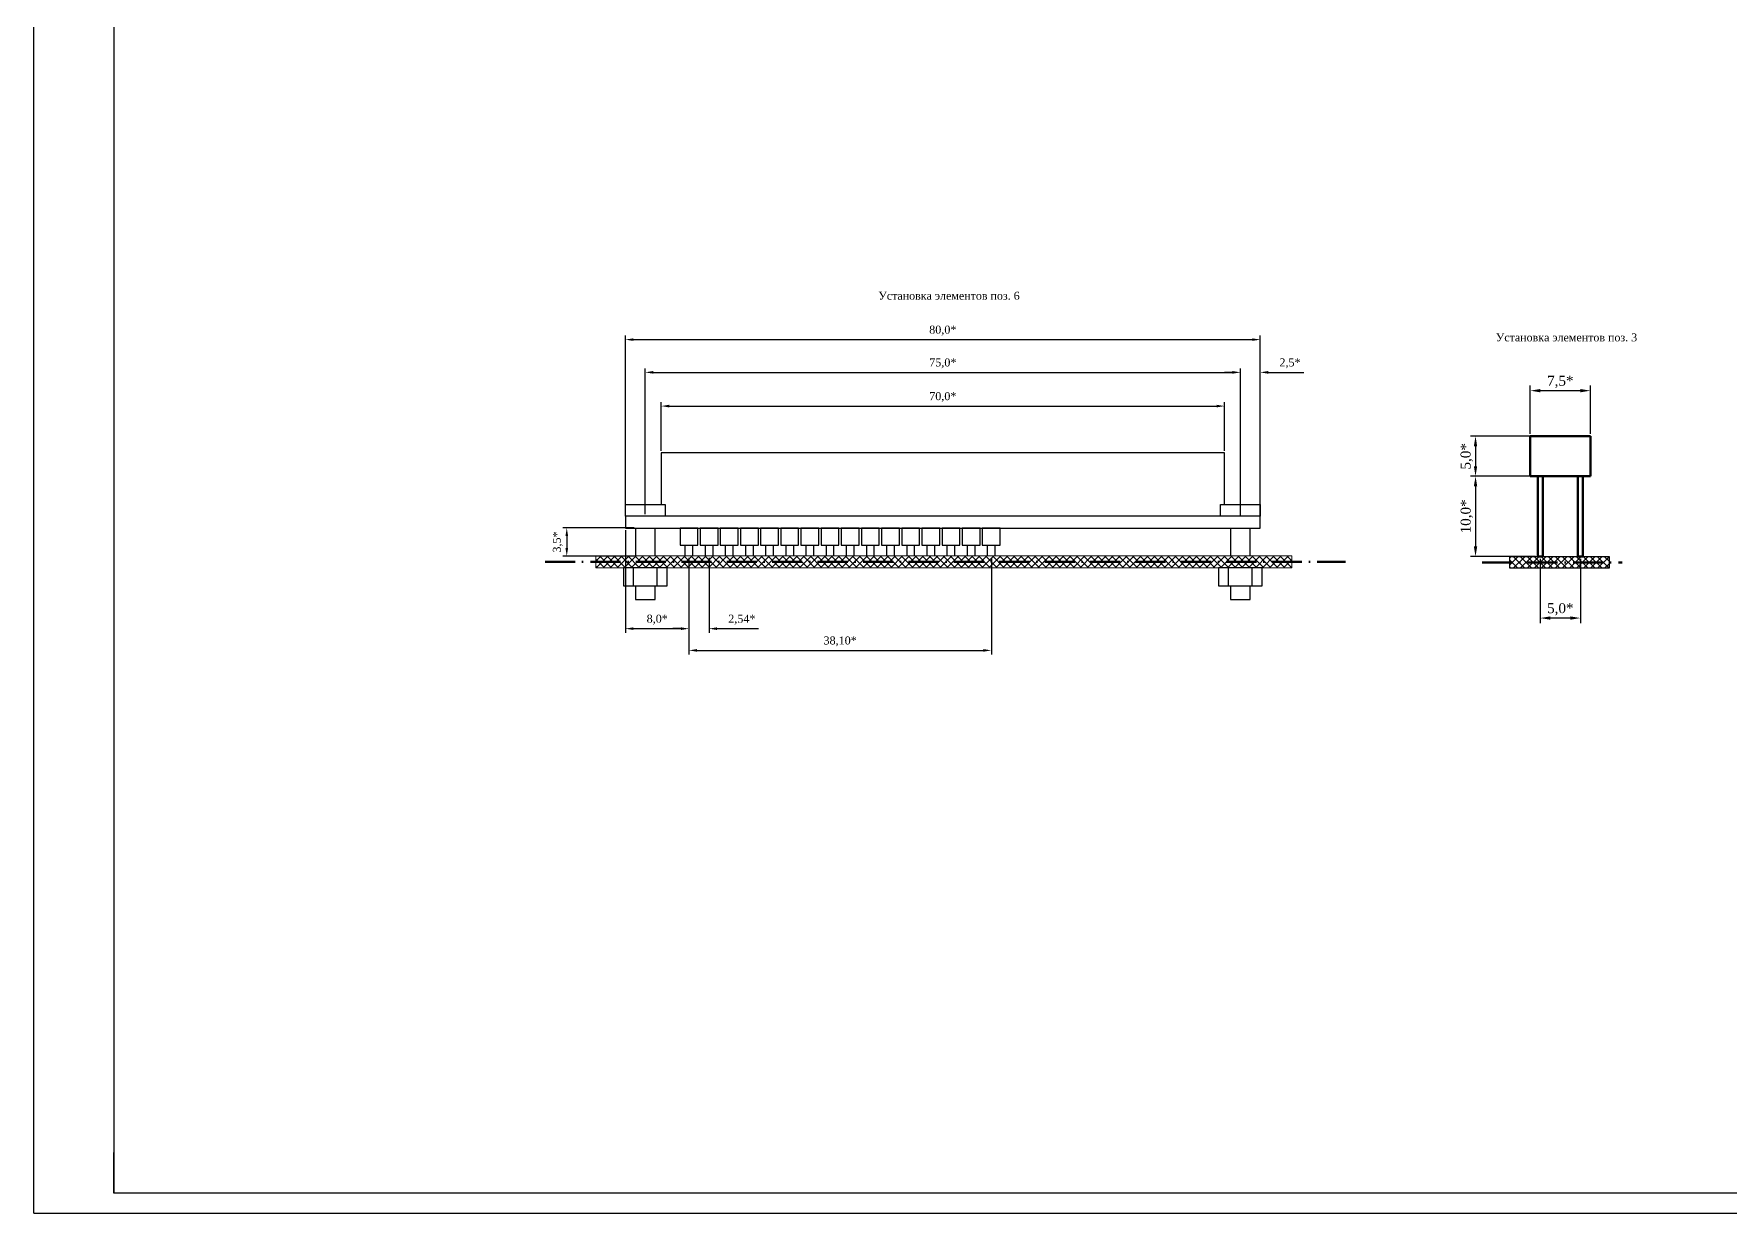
# Model space of a CAD drawing. Header units: millimetres. Extents: x 10 to 851, y 10 to 604.
# Drawn here: x 10 to 433.9, y 10 to 304.5 of the extents above; entities that cross this region are included whole.
import ezdxf

# ---------------------------------------------------------------- set-up
doc = ezdxf.new("R2010")
doc.units = ezdxf.units.MM
doc.header["$LTSCALE"] = 0.025
doc.linetypes.add('ACAD_ISO10W100', pattern=[18, 12, -3, 0, -3])
for name, color, linetype, lineweight in [('1 Plata', 7, 'Continuous', 25), ('5 Elem', 7, 'Continuous', 25), ('NEW SIZE', 7, 'Continuous', 9)]:
    doc.layers.add(name, color=color, linetype=linetype, lineweight=lineweight)
doc.styles.get("Standard").update_dxf_attribs({"font": 'times.ttf'})
doc.dimstyles.new('ISO-25', dxfattribs={"dimtxt": 2.5, "dimasz": 2.5, "dimexe": 1.25, "dimexo": 0.625, "dimtad": 1, "dimtxsty": 'Standard', "dimcen": 2.5, "dimadec": 0, "dimazin": 0, "dimtfac": 1, "dimtmove": 0, "dimatfit": 3, "dimfxl": 1, "dimarcsym": 0})
doc.dimstyles.get("Standard").update_dxf_attribs({"dimtxt": 0.18, "dimasz": 2, "dimexe": 0.18, "dimexo": 0.0625, "dimgap": 1.5, "dimtad": 1, "dimdec": 4, "dimzin": 0, "dimdsep": 46, "dimtxsty": 'Standard', "dimcen": 0.09, "dimadec": 0, "dimazin": 0, "dimtfac": 1, "dimtdec": 4, "dimtofl": 0, "dimtmove": 0, "dimatfit": 3, "dimfxl": 1, "dimtolj": 1, "dimtzin": 0, "dimarcsym": 0})

# ---------------------------------------------------------------- blocks, each defined once
blk = doc.blocks.new('*D80')
at = {"layer": 'Defpoints', "color": 0, "linetype": 'Continuous', "lineweight": 100, "transparency": 16777216}
for p in [(157.82, 181.05), (173.69, 174.11, 73.6), (173.69, 155.95)]:
    blk.add_point(p, dxfattribs=at)
at = {"layer": 'NEW SIZE', "color": 0, "linetype": 'Continuous', "lineweight": -2, "transparency": 16777216}
for p, q in [((157.82, 180.55), (157.82, 154.95)), ((173.69, 173.61), (173.69, 154.95)), ((159.82, 155.95), (171.69, 155.95))]:
    blk.add_line(p, q, dxfattribs=at)
at = {"layer": 'NEW SIZE', "color": 0, "linetype": 'Continuous', "lineweight": 100, "transparency": 16777216}
for points in [[(159.82, 156.29), (159.82, 155.62), (157.82, 155.95)], [(171.69, 156.29), (171.69, 155.62), (173.69, 155.95)]]:
    blk.add_solid(points, dxfattribs=at)
at = {"layer": 'NEW SIZE', "color": 0, "linetype": 'Continuous', "transparency": 16777216, "insert": (165.76, 158.2), "char_height": 2, "attachment_point": 5}
blk.add_mtext('\\A1;8,0*', dxfattribs=at)
blk = doc.blocks.new('*U76')
at = {"layer": '5 Elem', "lineweight": 30}
for p, q in [((-0.99, -0.74), (-0.99, -3.47)), ((0.99, -3.47), (0.99, -0.74))]:
    blk.add_line(p, q, dxfattribs=at)
blk.add_lwpolyline([(2.23, 3.47), (-2.23, 3.47), (-2.23, -0.74), (2.23, -0.74)], close=True, dxfattribs=at)
blk = doc.blocks.new('*U77')
at = {"layer": '5 Elem', "color": 0, "linetype": 'ByBlock', "lineweight": -2, "transparency": 16777216}
for p in [(0, 0), (5.04, 0), (10.07, 0), (15.11, 0), (20.14, 0), (25.18, 0), (30.22, 0), (35.25, 0), (40.29, 0), (45.33, 0), (50.36, 0), (55.4, 0), (60.43, 0), (65.47, 0), (70.51, 0), (75.54, 0)]:
    blk.add_blockref('*U76', p, dxfattribs=at)
blk = doc.blocks.new('*D81')
at = {"layer": 'Defpoints', "color": 0, "lineweight": 100, "transparency": 16777216}
for p in [(173.69, 174.11), (178.72, 174.11), (178.72, 155.95)]:
    blk.add_point(p, dxfattribs=at)
at = {"layer": 'NEW SIZE', "color": 0, "lineweight": -2, "transparency": 16777216}
for p, q in [((173.69, 173.61), (173.69, 154.95)), ((178.72, 173.61), (178.72, 154.95)), ((171.69, 155.95), (169.69, 155.95)), ((180.72, 155.95), (191.1, 155.95))]:
    blk.add_line(p, q, dxfattribs=at)
at = {"layer": 'NEW SIZE', "color": 0, "lineweight": 100, "transparency": 16777216}
for points in [[(171.69, 156.29), (171.69, 155.62), (173.69, 155.95)], [(180.72, 156.29), (180.72, 155.62), (178.72, 155.95)]]:
    blk.add_solid(points, dxfattribs=at)
at = {"layer": 'NEW SIZE', "color": 0, "transparency": 16777216, "insert": (186.91, 158.2), "char_height": 2, "attachment_point": 5}
blk.add_mtext('\\A1;2,54*', dxfattribs=at)
blk = doc.blocks.new('*D82')
at = {"layer": 'Defpoints', "color": 0, "lineweight": 100, "transparency": 16777216}
for p in [(307.52, 211.54), (166.75, 199.89), (307.52, 199.89)]:
    blk.add_point(p, dxfattribs=at)
at = {"layer": 'NEW SIZE', "color": 0, "lineweight": -2, "transparency": 16777216}
for p, q in [((166.75, 200.39), (166.75, 212.54)), ((307.52, 200.39), (307.52, 212.54)), ((168.75, 211.54), (305.52, 211.54))]:
    blk.add_line(p, q, dxfattribs=at)
at = {"layer": 'NEW SIZE', "color": 0, "lineweight": 100, "transparency": 16777216}
for points in [[(168.75, 211.87), (168.75, 211.2), (166.75, 211.54)], [(305.52, 211.87), (305.52, 211.2), (307.52, 211.54)]]:
    blk.add_solid(points, dxfattribs=at)
at = {"layer": 'NEW SIZE', "color": 0, "transparency": 16777216, "insert": (237.13, 213.78), "char_height": 2, "attachment_point": 5}
blk.add_mtext('\\A1;70,0*', dxfattribs=at)
blk = doc.blocks.new('*D83')
at = {"layer": 'Defpoints', "color": 0, "lineweight": 100, "transparency": 16777216}
for p in [(316.44, 228.14), (157.82, 184.03), (316.44, 184.03)]:
    blk.add_point(p, dxfattribs=at)
at = {"layer": 'NEW SIZE', "color": 0, "lineweight": -2, "transparency": 16777216}
for p, q in [((157.82, 184.53), (157.82, 229.14)), ((316.44, 184.53), (316.44, 229.14)), ((159.82, 228.14), (314.44, 228.14))]:
    blk.add_line(p, q, dxfattribs=at)
at = {"layer": 'NEW SIZE', "color": 0, "lineweight": 100, "transparency": 16777216}
for points in [[(159.82, 228.47), (159.82, 227.81), (157.82, 228.14)], [(314.44, 228.47), (314.44, 227.81), (316.44, 228.14)]]:
    blk.add_solid(points, dxfattribs=at)
at = {"layer": 'NEW SIZE', "color": 0, "transparency": 16777216, "insert": (237.13, 230.39), "char_height": 2, "attachment_point": 5}
blk.add_mtext('\\A1;80,0*', dxfattribs=at)
blk = doc.blocks.new('*D84')
at = {"layer": 'Defpoints', "color": 0, "lineweight": 100, "transparency": 16777216}
for p in [(316.44, 219.96), (311.49, 184.03), (316.44, 184.03)]:
    blk.add_point(p, dxfattribs=at)
at = {"layer": 'NEW SIZE', "color": 0, "lineweight": -2, "transparency": 16777216}
for p, q in [((309.49, 219.96), (307.49, 219.96)), ((311.49, 184.09), (311.49, 220.14)), ((316.44, 184.09), (316.44, 220.14)), ((318.44, 219.96), (327.34, 219.96))]:
    blk.add_line(p, q, dxfattribs=at)
at = {"layer": 'NEW SIZE', "color": 0, "lineweight": 100, "transparency": 16777216}
for points in [[(309.49, 220.3), (309.49, 219.63), (311.49, 219.96)], [(318.44, 220.3), (318.44, 219.63), (316.44, 219.96)]]:
    blk.add_solid(points, dxfattribs=at)
at = {"layer": 'NEW SIZE', "color": 0, "transparency": 16777216, "insert": (323.89, 222.21), "char_height": 2, "attachment_point": 5}
blk.add_mtext('\\A1;2,5*', dxfattribs=at)
blk = doc.blocks.new('*D85')
at = {"layer": 'Defpoints', "color": 0, "lineweight": 100, "transparency": 16777216}
for p in [(311.49, 219.96), (311.49, 187.25), (162.78, 184.03)]:
    blk.add_point(p, dxfattribs=at)
at = {"layer": 'NEW SIZE', "color": 0, "lineweight": -2, "transparency": 16777216}
for p, q in [((162.78, 184.53), (162.78, 220.96)), ((311.49, 187.75), (311.49, 220.96)), ((164.78, 219.96), (309.49, 219.96))]:
    blk.add_line(p, q, dxfattribs=at)
at = {"layer": 'NEW SIZE', "color": 0, "lineweight": 100, "transparency": 16777216}
for points in [[(164.78, 220.3), (164.78, 219.63), (162.78, 219.96)], [(309.49, 220.3), (309.49, 219.63), (311.49, 219.96)]]:
    blk.add_solid(points, dxfattribs=at)
at = {"layer": 'NEW SIZE', "color": 0, "transparency": 16777216, "insert": (237.13, 222.21), "char_height": 2, "attachment_point": 5}
blk.add_mtext('\\A1;75,0*', dxfattribs=at)
blk = doc.blocks.new('*D86')
at = {"layer": 'Defpoints', "color": 0, "lineweight": 100, "transparency": 16777216}
for p in [(173.69, 174.11), (249.26, 174.11), (249.26, 150.53)]:
    blk.add_point(p, dxfattribs=at)
at = {"layer": 'NEW SIZE', "color": 0, "lineweight": -2, "transparency": 16777216}
for p, q in [((173.69, 173.61), (173.69, 149.53)), ((249.26, 173.61), (249.26, 149.53)), ((175.69, 150.53), (247.26, 150.53))]:
    blk.add_line(p, q, dxfattribs=at)
at = {"layer": 'NEW SIZE', "color": 0, "lineweight": 100, "transparency": 16777216}
for points in [[(175.69, 150.86), (175.69, 150.19), (173.69, 150.53)], [(247.26, 150.86), (247.26, 150.19), (249.26, 150.53)]]:
    blk.add_solid(points, dxfattribs=at)
at = {"layer": 'NEW SIZE', "color": 0, "transparency": 16777216, "insert": (211.47, 152.77), "char_height": 2, "attachment_point": 5}
blk.add_mtext('\\A1;38,10*', dxfattribs=at)
blk = doc.blocks.new('*D87')
at = {"layer": 'Defpoints', "color": 0, "lineweight": 100, "transparency": 16777216}
for p in [(160.51, 181.1), (143.15, 174.09), (160.51, 174.09)]:
    blk.add_point(p, dxfattribs=at)
at = {"layer": 'NEW SIZE', "color": 0, "lineweight": -2, "transparency": 16777216}
for p, q in [((160.01, 181.1), (142.15, 181.1)), ((143.15, 179.1), (143.15, 176.09)), ((160.01, 174.09), (142.15, 174.09))]:
    blk.add_line(p, q, dxfattribs=at)
at = {"layer": 'NEW SIZE', "color": 0, "lineweight": 100, "transparency": 16777216}
for points in [[(142.82, 179.1), (143.49, 179.1), (143.15, 181.1)], [(142.82, 176.09), (143.49, 176.09), (143.15, 174.09)]]:
    blk.add_solid(points, dxfattribs=at)
at = {"layer": 'NEW SIZE', "color": 0, "transparency": 16777216, "insert": (140.91, 177.59), "char_height": 2, "attachment_point": 5, "rotation": 90}
blk.add_mtext('\\A1;3,5*', dxfattribs=at)
blk = doc.blocks.new('*D94')
at = {"layer": 'Defpoints', "color": 0, "linetype": 'Continuous', "lineweight": -2, "transparency": 16777216}
for p, q in [((386.44, 173.37), (386.44, 157.35)), ((396.44, 173.37), (396.44, 157.35)), ((393.94, 158.6), (388.94, 158.6))]:
    blk.add_line(p, q, dxfattribs=at)
at = {"layer": 'Defpoints', "color": 0, "linetype": 'Continuous', "lineweight": 100, "transparency": 16777216}
for p in [(386.44, 174), (396.44, 174), (386.44, 158.6)]:
    blk.add_point(p, dxfattribs=at)
for points in [[(388.94, 159.02), (388.94, 158.18), (386.44, 158.6)], [(393.94, 159.02), (393.94, 158.18), (396.44, 158.6)]]:
    blk.add_solid(points, dxfattribs=at)
at = {"layer": 'Defpoints', "color": 0, "linetype": 'Continuous', "lineweight": 100, "transparency": 16777216, "insert": (391.44, 160.78), "char_height": 2.5, "attachment_point": 5}
blk.add_mtext('5,0*', dxfattribs=at)
blk = doc.blocks.new('*D95')
at = {"layer": 'Defpoints', "color": 0, "linetype": 'Continuous', "lineweight": -2, "transparency": 16777216}
for p, q in [((383.94, 204.62), (383.94, 216.64)), ((398.94, 204.62), (398.94, 216.64)), ((386.44, 215.39), (396.44, 215.39))]:
    blk.add_line(p, q, dxfattribs=at)
at = {"layer": 'Defpoints', "color": 0, "linetype": 'Continuous', "lineweight": 100, "transparency": 16777216}
for p in [(398.94, 215.39), (383.94, 204), (398.94, 204)]:
    blk.add_point(p, dxfattribs=at)
for points in [[(386.44, 215.81), (386.44, 214.98), (383.94, 215.39)], [(396.44, 215.81), (396.44, 214.98), (398.94, 215.39)]]:
    blk.add_solid(points, dxfattribs=at)
at = {"layer": 'Defpoints', "color": 0, "linetype": 'Continuous', "lineweight": 100, "transparency": 16777216, "insert": (391.44, 217.57), "char_height": 2.5, "attachment_point": 5}
blk.add_mtext('7,5*', dxfattribs=at)
blk = doc.blocks.new('*D96')
at = {"layer": 'Defpoints', "color": 0, "linetype": 'Continuous', "lineweight": -2, "transparency": 16777216}
for p, q in [((385.21, 194), (369, 194)), ((370.25, 191.5), (370.25, 176.5)), ((385.21, 174), (369, 174))]:
    blk.add_line(p, q, dxfattribs=at)
at = {"layer": 'Defpoints', "color": 0, "linetype": 'Continuous', "lineweight": 100, "transparency": 16777216}
for p in [(385.84, 194), (370.25, 174), (385.84, 174)]:
    blk.add_point(p, dxfattribs=at)
for points in [[(369.83, 191.5), (370.67, 191.5), (370.25, 194)], [(369.83, 176.5), (370.67, 176.5), (370.25, 174)]]:
    blk.add_solid(points, dxfattribs=at)
at = {"layer": 'Defpoints', "color": 0, "linetype": 'Continuous', "lineweight": 100, "transparency": 16777216, "insert": (368.07, 184), "char_height": 2.5, "attachment_point": 5, "rotation": 90}
blk.add_mtext('10,0*', dxfattribs=at)
blk = doc.blocks.new('*D97')
at = {"layer": 'Defpoints', "color": 0, "linetype": 'Continuous', "lineweight": -2, "transparency": 16777216}
for p, q in [((398.31, 204), (369, 204)), ((370.25, 201.5), (370.25, 196.5)), ((398.31, 194), (369, 194))]:
    blk.add_line(p, q, dxfattribs=at)
at = {"layer": 'Defpoints', "color": 0, "linetype": 'Continuous', "lineweight": 100, "transparency": 16777216}
for p in [(398.94, 204), (370.25, 194), (398.94, 194)]:
    blk.add_point(p, dxfattribs=at)
for points in [[(369.83, 201.5), (370.66, 201.5), (370.25, 204)], [(369.83, 196.5), (370.66, 196.5), (370.25, 194)]]:
    blk.add_solid(points, dxfattribs=at)
at = {"layer": 'Defpoints', "color": 0, "linetype": 'Continuous', "lineweight": 100, "transparency": 16777216, "insert": (368.06, 199), "char_height": 2.5, "attachment_point": 5, "rotation": 90}
blk.add_mtext('5,0*', dxfattribs=at)
blk = doc.blocks.new('*D100')
at = {"color": 0, "linetype": 'Continuous', "lineweight": -2, "transparency": 16777216}
for p, q in [((398.31, 204), (369, 204)), ((370.25, 201.5), (370.25, 196.5)), ((398.31, 194), (369, 194))]:
    blk.add_line(p, q, dxfattribs=at)
at = {"color": 0, "linetype": 'Continuous', "lineweight": 100, "transparency": 16777216}
for points in [[(369.83, 201.5), (370.66, 201.5), (370.25, 204)], [(369.83, 196.5), (370.66, 196.5), (370.25, 194)]]:
    blk.add_solid(points, dxfattribs=at)
at = {"layer": 'Defpoints', "color": 0, "linetype": 'Continuous', "lineweight": 100, "transparency": 16777216}
for p in [(398.94, 204), (370.25, 194), (398.94, 194)]:
    blk.add_point(p, dxfattribs=at)
at = {"color": 0, "linetype": 'Continuous', "lineweight": 100, "transparency": 16777216, "insert": (368.06, 199), "char_height": 2.5, "attachment_point": 5, "rotation": 90}
blk.add_mtext('5,0*', dxfattribs=at)
blk = doc.blocks.new('*D101')
at = {"color": 0, "linetype": 'Continuous', "lineweight": -2, "transparency": 16777216}
for p, q in [((385.21, 194), (369, 194)), ((370.25, 191.5), (370.25, 176.5)), ((385.21, 174), (369, 174))]:
    blk.add_line(p, q, dxfattribs=at)
at = {"color": 0, "linetype": 'Continuous', "lineweight": 100, "transparency": 16777216}
for points in [[(369.83, 191.5), (370.67, 191.5), (370.25, 194)], [(369.83, 176.5), (370.67, 176.5), (370.25, 174)]]:
    blk.add_solid(points, dxfattribs=at)
at = {"layer": 'Defpoints', "color": 0, "linetype": 'Continuous', "lineweight": 100, "transparency": 16777216}
for p in [(385.84, 194), (370.25, 174), (385.84, 174)]:
    blk.add_point(p, dxfattribs=at)
at = {"color": 0, "linetype": 'Continuous', "lineweight": 100, "transparency": 16777216, "insert": (368.07, 184), "char_height": 2.5, "attachment_point": 5, "rotation": 90}
blk.add_mtext('10,0*', dxfattribs=at)
blk = doc.blocks.new('*D102')
at = {"color": 0, "linetype": 'Continuous', "lineweight": -2, "transparency": 16777216}
for p, q in [((383.94, 204.63), (383.94, 216.64)), ((398.94, 204.63), (398.94, 216.64)), ((386.44, 215.39), (396.44, 215.39))]:
    blk.add_line(p, q, dxfattribs=at)
at = {"color": 0, "linetype": 'Continuous', "lineweight": 100, "transparency": 16777216}
for points in [[(386.44, 215.81), (386.44, 214.98), (383.94, 215.39)], [(396.44, 215.81), (396.44, 214.98), (398.94, 215.39)]]:
    blk.add_solid(points, dxfattribs=at)
at = {"layer": 'Defpoints', "color": 0, "linetype": 'Continuous', "lineweight": 100, "transparency": 16777216}
for p in [(398.94, 215.39), (383.94, 204), (398.94, 204)]:
    blk.add_point(p, dxfattribs=at)
at = {"color": 0, "linetype": 'Continuous', "lineweight": 100, "transparency": 16777216, "insert": (391.44, 217.57), "char_height": 2.5, "attachment_point": 5}
blk.add_mtext('7,5*', dxfattribs=at)
blk = doc.blocks.new('*D103')
at = {"color": 0, "linetype": 'Continuous', "lineweight": -2, "transparency": 16777216}
for p, q in [((386.44, 173.38), (386.44, 157.35)), ((396.44, 173.38), (396.44, 157.35)), ((393.94, 158.6), (388.94, 158.6))]:
    blk.add_line(p, q, dxfattribs=at)
at = {"color": 0, "linetype": 'Continuous', "lineweight": 100, "transparency": 16777216}
for points in [[(388.94, 159.02), (388.94, 158.18), (386.44, 158.6)], [(393.94, 159.02), (393.94, 158.18), (396.44, 158.6)]]:
    blk.add_solid(points, dxfattribs=at)
at = {"layer": 'Defpoints', "color": 0, "linetype": 'Continuous', "lineweight": 100, "transparency": 16777216}
for p in [(386.44, 174), (396.44, 174), (386.44, 158.6)]:
    blk.add_point(p, dxfattribs=at)
at = {"color": 0, "linetype": 'Continuous', "lineweight": 100, "transparency": 16777216, "insert": (391.44, 160.78), "char_height": 2.5, "attachment_point": 5}
blk.add_mtext('5,0*', dxfattribs=at)

msp = doc.modelspace()

# ---------------------------------------------------------------- hatches: boundary and pattern name
at = {"layer": '1 Plata'}
h = msp.add_hatch(dxfattribs=at)
h.set_pattern_fill('ANSI37', color=256, scale=9.913657)
h.set_pattern_definition([(45, (200.6215, -51.8349), (-0.876252, 0.876252), []), (135, (200.6215, -51.8349), (-0.876252, -0.876252), [])])
h.paths.add_polyline_path([(378.81856, 174), (378.81856, 171.0259), (403.60271, 171.0259), (403.60271, 174)])
at = {"layer": '5 Elem'}
h = msp.add_hatch(dxfattribs=at)
h.set_pattern_fill('ANSI37', color=256, scale=9.913657)
h.set_pattern_definition([(45, (-1.7945, 278.2098), (-0.876252, 0.876252), []), (135, (-1.7945, 278.2098), (-0.876252, -0.876252), [])])
h.paths.add_polyline_path([(150.3893, 174.11155), (150.3893, 171.13745), (324.37399, 171.13745), (324.37399, 174.11155)])

# ---------------------------------------------------------------- linework, layer by layer
for p, q in [((10, 10), (10, 604)), ((30, 599), (30, 15)), ((30, 15), (30, 25.14504)), ((846, 15), (30, 15)), ((10, 10), (851, 10))]:
    msp.add_line(p, q)
at = {"linetype": 'Continuous', "lineweight": 100}
for p, q in [((383.93703, 194), (383.93703, 204)), ((383.93703, 204), (398.93703, 204)), ((398.93703, 204), (398.93703, 194)), ((398.93703, 194), (383.93703, 194)), ((385.83703, 194), (385.83703, 174)), ((387.03703, 174), (387.03703, 194)), ((395.83703, 174), (395.83703, 194)), ((397.03703, 194), (397.03703, 174)), ((385.83703, 174), (387.03703, 174)), ((397.03703, 174), (395.83703, 174))]:
    msp.add_line(p, q, dxfattribs=at)
at = {"linetype": 'ACAD_ISO10W100', "lineweight": 100, "ltscale": 25}
for p, q in [((137.74937, 172.6245), (337.74937, 172.6245)), ((371.90929, 172.51295), (406.90929, 172.51295))]:
    msp.add_line(p, q, dxfattribs=at)
at = {"layer": '1 Plata'}
for p, q in [((378.81856, 171.0259), (378.81856, 174)), ((378.81856, 174), (403.60271, 174)), ((403.60271, 174), (403.60271, 171.0259)), ((403.60271, 171.0259), (378.81856, 171.0259))]:
    msp.add_line(p, q, dxfattribs=at)
at = {"layer": '5 Elem'}
for p, q in [((307.52077, 199.88706), (166.74683, 199.88706)), ((166.74683, 199.88706), (166.74683, 186.9993)), ((307.52077, 186.9993), (307.52077, 199.88706)), ((316.44306, 184.02521), (157.82454, 184.02521)), ((157.82454, 184.02521), (157.82454, 181.05111)), ((316.44306, 181.05111), (316.44306, 184.02521)), ((157.82454, 181.05111), (316.44306, 181.05111)), ((159.80727, 166.6763), (159.80727, 171.13745)), ((165.75547, 166.6763), (165.75547, 171.13745)), ((308.51213, 166.6763), (308.51213, 171.13745)), ((314.46033, 166.6763), (314.46033, 171.13745))]:
    msp.add_line(p, q, dxfattribs=at)
for points in [[(157.82454, 184.02521), (157.82454, 186.9993), (167.7382, 186.9993), (167.7382, 184.02521)], [(306.5294, 184.02521), (306.5294, 186.9993), (316.44306, 186.9993), (316.44306, 184.02521)], [(157.32886, 171.13745), (157.32886, 166.6763), (168.23388, 166.6763), (168.23388, 171.13745)], [(306.03372, 171.13745), (306.03372, 166.6763), (316.93874, 166.6763), (316.93874, 171.13745)]]:
    msp.add_lwpolyline(points, close=True, dxfattribs=at)
for points in [[(160.30296, 181.05111), (160.30296, 174.11155)], [(165.25979, 174.11155), (165.25979, 181.05111)], [(309.00782, 181.05111), (309.00782, 174.11155)], [(313.96465, 174.11155), (313.96465, 181.05111)], [(160.30296, 166.6763), (160.30296, 163.20652), (165.25979, 163.20652), (165.25979, 166.6763)], [(309.00782, 166.6763), (309.00782, 163.20652), (313.96465, 163.20652), (313.96465, 166.6763)]]:
    msp.add_lwpolyline(points, dxfattribs=at)
at = {"layer": 'Defpoints', "linetype": 'Continuous', "lineweight": 100}
for p, q in [((383.93703, 204), (398.93703, 204)), ((383.93703, 194), (383.93703, 204)), ((398.93703, 204), (398.93703, 194)), ((398.93703, 194), (383.93703, 194)), ((385.83703, 194), (385.83703, 174)), ((387.03703, 174), (387.03703, 194)), ((395.83703, 174), (395.83703, 194)), ((397.03703, 194), (397.03703, 174)), ((385.83703, 174), (387.03703, 174)), ((397.03703, 174), (395.83703, 174))]:
    msp.add_line(p, q, dxfattribs=at)
at = {"layer": 'Defpoints', "linetype": 'ACAD_ISO10W100', "lineweight": 100, "ltscale": 25}
for p, q in [((137.74937, 172.6245), (337.74937, 172.6245)), ((371.90929, 172.51295), (406.90929, 172.51295))]:
    msp.add_line(p, q, dxfattribs=at)
at = {"layer": 'NEW SIZE'}
msp.add_line((172.69503, 174.11155), (174.67776, 174.11155), dxfattribs=at)
msp.add_lwpolyline([(150.3893, 171.13745), (324.37399, 171.13745), (324.37399, 174.11155), (150.3893, 174.11155)], close=True, dxfattribs=at)

# ---------------------------------------------------------------- block references
at = {"layer": '5 Elem', "lineweight": 30}
msp.add_blockref('*U77', (173.68639, 177.58133), dxfattribs=at)

# ---------------------------------------------------------------- texts
at = {"layer": 'NEW SIZE', "char_height": 1.9827315, "attachment_point": 1}
for s, insert in [('Установка элементов поз. 6', (221.01531, 240.09741)), ('Установка элементов поз. 3', (375.31954, 229.68692))]:
    msp.add_mtext_dynamic_manual_height_columns(s, width=36.8069115, gutter_width=9.91366, heights=[0], dxfattribs=dict(at, insert=insert))

# ---------------------------------------------------------------- dimensions: what is measured, and where the dimension line sits
at = {"linetype": 'Continuous', "lineweight": 100}
for base, p1, p2, text, picture, middle in [((398.93703, 215.3922), (383.93703, 204), (398.93703, 204), '7,5*', '*D102', (391.43703, 217.57452)), ((386.43703, 158.59914), (396.43703, 174), (386.43703, 174), '5,0*', '*D103', (391.43703, 160.78146))]:
    dim = msp.add_linear_dim(base=base, p1=p1, p2=p2, text=text, dimstyle='ISO-25', dxfattribs=at)
    dim.commit()
    dim.dimension.update_dxf_attribs({"geometry": picture, "text_midpoint": middle})
dim = msp.add_linear_dim(base=(370.2461, 194), p1=(398.93703, 204), p2=(398.93703, 194), angle=90, text='5,0*', dimstyle='ISO-25', dxfattribs=at)
dim.commit()
dim.dimension.update_dxf_attribs({"geometry": '*D100', "text_midpoint": (370.2461, 199), "dimtype": 160})
dim = msp.add_linear_dim(base=(370.24977, 174), p1=(385.83703, 194), p2=(385.83703, 174), angle=90, text='10,0*', dimstyle='ISO-25', dxfattribs=at)
dim.commit()
dim.dimension.update_dxf_attribs({"geometry": '*D101', "text_midpoint": (368.06746, 184)})
at = {"layer": 'Defpoints', "linetype": 'Continuous', "lineweight": 100}
for base, p1, p2, text, picture, middle in [((398.93703, 215.3922), (383.93703, 204), (398.93703, 204), '7,5*', '*D95', (391.43703, 217.57452)), ((386.43703, 158.59914), (396.43703, 174), (386.43703, 174), '5,0*', '*D94', (391.43703, 160.78146))]:
    dim = msp.add_linear_dim(base=base, p1=p1, p2=p2, text=text, dimstyle='ISO-25', dxfattribs=at)
    dim.commit()
    dim.dimension.update_dxf_attribs({"geometry": picture, "text_midpoint": middle})
dim = msp.add_linear_dim(base=(370.2461, 194), p1=(398.93703, 204), p2=(398.93703, 194), angle=90, text='5,0*', dimstyle='ISO-25', dxfattribs=at)
dim.commit()
dim.dimension.update_dxf_attribs({"geometry": '*D97', "text_midpoint": (370.2461, 199), "dimtype": 160})
dim = msp.add_linear_dim(base=(370.24977, 174), p1=(385.83703, 194), p2=(385.83703, 174), angle=90, text='10,0*', dimstyle='ISO-25', dxfattribs=at)
dim.commit()
dim.dimension.update_dxf_attribs({"geometry": '*D96', "text_midpoint": (368.06746, 184)})
at = {"layer": 'NEW SIZE'}
for base, p1, p2, text, override, picture, middle in [((316.44306, 228.14098), (157.82454, 184.02521), (316.44306, 184.02521), '80,0*', {"dimtxt": 2, "dimasz": 2, "dimexe": 1, "dimexo": 0.5, "dimgap": 1, "dimtad": 1, "dimtih": 0, "dimtoh": 1}, '*D83', (237.1338, 230.38683)), ((311.48623, 219.96221), (162.78137, 184.02521), (311.48623, 187.24714), '75,0*', {"dimtxt": 2, "dimasz": 2, "dimexe": 1, "dimexo": 0.5, "dimgap": 1, "dimtad": 1, "dimtih": 0, "dimtoh": 1}, '*D85', (237.1338, 222.20807)), ((316.44306, 219.96221), (311.48623, 184.02521), (316.44306, 184.02521), '2,5*', {"dimtxt": 2, "dimasz": 2, "dimgap": 1, "dimtad": 1, "dimtih": 0, "dimtoh": 1}, '*D84', (323.89151, 222.20807)), ((178.72454, 155.95316), (173.68639, 174.11155), (178.72454, 174.11155), '2,54*', {"dimtxt": 2, "dimexe": 1, "dimexo": 0.5, "dimgap": 1, "dimtoh": 1}, '*D81', (186.91128, 158.19902))]:
    dim = msp.add_linear_dim(base=base, p1=p1, p2=p2, text=text, dimstyle='Standard', override=override, dxfattribs=at)
    dim.commit()
    dim.dimension.update_dxf_attribs({"geometry": picture, "text_midpoint": middle})
for base, p1, p2, text, override, picture, middle in [((307.52077, 211.5356), (166.74683, 199.88706), (307.52077, 199.88706), '70,0*', {"dimtxt": 2, "dimasz": 2, "dimexe": 1, "dimexo": 0.5, "dimgap": 1, "dimtad": 1, "dimtih": 0, "dimtoh": 1}, '*D82', (237.1338, 211.5356)), ((249.25955, 150.52669), (173.68639, 174.11155), (249.25955, 174.11155), '38,10*', {"dimtxt": 2, "dimexe": 1, "dimexo": 0.5, "dimgap": 1}, '*D86', (211.47297, 150.52669))]:
    dim = msp.add_linear_dim(base=base, p1=p1, p2=p2, text=text, dimstyle='Standard', override=override, dxfattribs=at)
    dim.commit()
    dim.dimension.update_dxf_attribs({"geometry": picture, "text_midpoint": middle, "dimtype": 160})
dim = msp.add_linear_dim(base=(143.1528, 174.08899), p1=(160.5084, 181.09799), p2=(160.5084, 174.08899), angle=90, text='3,5*', dimstyle='Standard', override={"dimtxt": 2, "dimasz": 2, "dimexe": 1, "dimexo": 0.5, "dimgap": 1, "dimtad": 1, "dimtih": 0}, dxfattribs=at)
dim.commit()
dim.dimension.update_dxf_attribs({"geometry": '*D87', "text_midpoint": (143.1528, 177.59349), "dimtype": 160})
at = {"layer": 'NEW SIZE', "linetype": 'Continuous'}
dim = msp.add_linear_dim(base=(173.68639, 155.95316), p1=(157.82454, 181.05111), p2=(173.68639, 174.11155, 73.60461), text='8,0*', dimstyle='Standard', override={"dimtxt": 2, "dimexe": 1, "dimexo": 0.5, "dimgap": 1}, dxfattribs=at)
dim.commit()
dim.dimension.update_dxf_attribs({"geometry": '*D80', "text_midpoint": (165.75547, 155.95316), "dimtype": 160})

doc.saveas('drawing.dxf')
